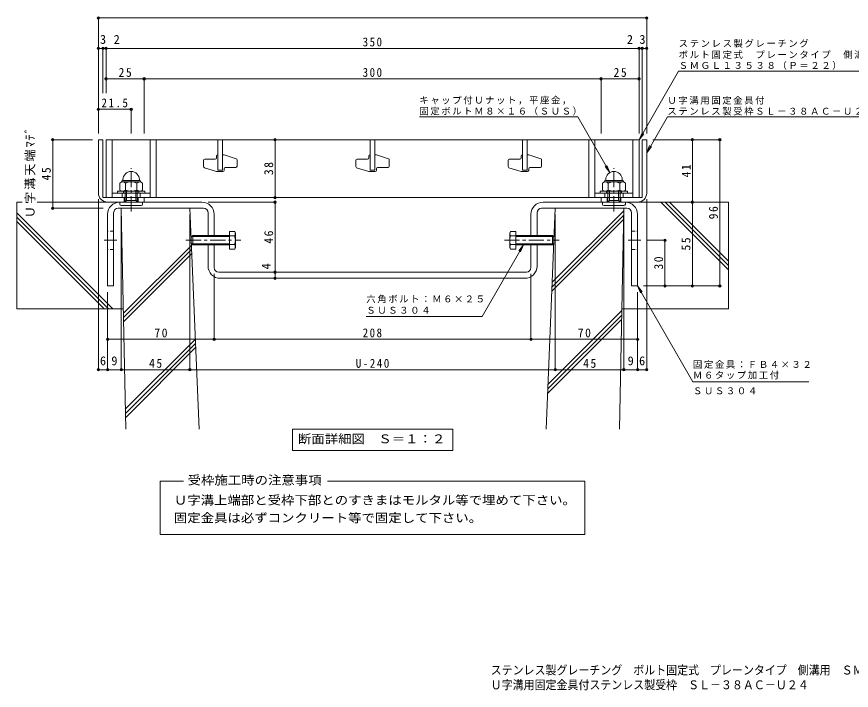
# Model space of a CAD drawing. Units: millimetres at full size. Extents: x -407 to 416, y -392 to 305.
# Drawn here: x -407 to 141, y -392 to 51 of the extents above; entities that cross this region are included whole.
import ezdxf
from ezdxf.enums import TextEntityAlignment as Align

# ---------------------------------------------------------------- set-up
doc = ezdxf.new("R2010")
doc.units = ezdxf.units.MM
doc.header["$LTSCALE"] = 2
doc.header["$PDMODE"] = 32
doc.header["$PDSIZE"] = 1.6
doc.linetypes.add('CHAIN1', pattern=[8, 5, -1, 1, -1])
doc.linetypes.add('DASHED1', pattern=[1.8, 1.2, -0.6])
for name, color, linetype, lineweight in [('D-1_躯体', 2, 'Continuous', 9), ('D-2_仕上', 3, 'Continuous', 9), ('D-4_文字', 7, 'Continuous', 9), ('D-5_建具', 7, 'Continuous', 9), ('D-6_間仕切', 6, 'Continuous', 9), ('D-8_ハッチ', 3, 'Continuous', 9), ('D-A_インテリア', 2, 'Continuous', 9), ('D-B_衛生陶器', 2, 'Continuous', 9)]:
    doc.layers.add(name, color=color, linetype=linetype, lineweight=lineweight)
doc.layers.add('F-0_F-0ﾚｲﾔ', color=2, linetype='Continuous')
doc.styles.add('ＭＳ ゴシック', font='')
doc.styles.get('ＭＳ ゴシック').set_extended_font_data('MS Gothic')

msp = doc.modelspace()

# ---------------------------------------------------------------- linework, layer by layer
at = {"layer": 'D-1_躯体'}
for p, q in [((-353.138, -30.214), (-353.138, -65.214)), ((-350.138, -30.214), (-353.138, -30.214)), ((-350.138, -68.014), (-350.138, -30.214)), ((3.862, -68.014), (3.862, -30.214)), ((3.862, -30.214), (6.862, -30.214)), ((6.862, -30.214), (6.862, -65.214)), ((-336.138, -71.214), (-336.138, -68.214)), ((-327.138, -71.214), (-327.138, -68.214)), ((-19.138, -71.214), (-19.138, -68.214)), ((-10.138, -71.214), (-10.138, -68.214))]:
    msp.add_line(p, q, dxfattribs=at)
for points in [[(-347.138, -71.214), (-323.138, -71.214), (-323.138, -68.214), (-349.938, -68.214)], [(0.862, -71.214), (-23.138, -71.214), (-23.138, -68.214), (3.662, -68.214)]]:
    msp.add_lwpolyline(points, dxfattribs=at)
for centre, radius, start, end in [((-347.138, -65.214), 6, 180, 270), ((0.862, -65.214), 6, 270, 0), ((-349.938, -68.014), 0.2, 180, 270), ((3.662, -68.014), 0.2, 270, 0)]:
    msp.add_arc(centre, radius, start, end, dxfattribs=at)
at = {"layer": 'D-2_仕上'}
for p, q in [((-348.138, -68.214), (-348.138, -30.214)), ((-344.138, -68.214), (-344.138, -30.214)), ((-319.138, -68.214), (-319.138, -30.214)), ((-315.138, -68.214), (-315.138, -30.214)), ((-274.638, -50.214), (-274.638, -30.214)), ((-271.638, -30.214), (-271.638, -50.214)), ((-174.638, -50.214), (-174.638, -30.214)), ((-171.638, -30.214), (-171.638, -50.214)), ((-74.638, -50.214), (-74.638, -30.214)), ((-71.638, -30.214), (-71.638, -50.214)), ((-31.138, -30.214), (-31.138, -68.214)), ((-27.138, -30.214), (-27.138, -68.214)), ((-2.138, -30.214), (-2.138, -68.214)), ((-284.138, -47.846), (-284.138, -43.728)), ((-283.338, -42.928), (-276.438, -42.928)), ((-275.638, -40.978), (-275.638, -42.128)), ((-274.838, -40.178), (-274.638, -40.178)), ((-271.638, -40.178), (-270.638, -40.178)), ((-270.638, -40.178), (-262.692, -42.749)), ((-262.138, -43.51), (-262.138, -47.628)), ((-184.138, -47.846), (-184.138, -43.728)), ((-183.338, -42.928), (-176.438, -42.928)), ((-175.638, -40.978), (-175.638, -42.128)), ((-174.838, -40.178), (-174.638, -40.178)), ((-171.638, -40.178), (-170.638, -40.178)), ((-170.638, -40.178), (-162.692, -42.749)), ((-162.138, -43.51), (-162.138, -47.628)), ((-84.138, -47.846), (-84.138, -43.728)), ((-83.338, -42.928), (-76.438, -42.928)), ((-75.638, -40.978), (-75.638, -42.128)), ((-74.838, -40.178), (-74.638, -40.178)), ((-71.638, -40.178), (-70.638, -40.178)), ((-70.638, -40.178), (-62.692, -42.749)), ((-62.138, -43.51), (-62.138, -47.628)), ((-275.638, -51.178), (-283.584, -48.607)), ((-270.638, -49.228), (-270.638, -50.378)), ((-269.838, -48.428), (-262.938, -48.428)), ((-175.638, -51.178), (-183.584, -48.607)), ((-170.638, -49.228), (-170.638, -50.378)), ((-169.838, -48.428), (-162.938, -48.428)), ((-75.638, -51.178), (-83.584, -48.607)), ((-70.638, -49.228), (-70.638, -50.378)), ((-69.838, -48.428), (-62.938, -48.428)), ((-271.438, -51.178), (-275.638, -51.178)), ((-271.638, -50.214), (-274.638, -50.214)), ((-171.438, -51.178), (-175.638, -51.178)), ((-171.638, -50.214), (-174.638, -50.214)), ((-71.438, -51.178), (-75.638, -51.178)), ((-71.638, -50.214), (-74.638, -50.214)), ((-344.138, -65.214), (-319.138, -65.214)), ((-337.638, -68.214), (-337.638, -65.214)), ((-325.638, -68.214), (-325.638, -65.214)), ((-27.138, -65.214), (-2.138, -65.214)), ((-20.638, -68.214), (-20.638, -65.214)), ((-8.638, -68.214), (-8.638, -65.214)), ((-348.138, -68.214), (1.862, -68.214))]:
    msp.add_line(p, q, dxfattribs=at)
msp.add_lwpolyline([(-348.138, -30.214), (1.862, -30.214), (1.862, -68.214)], dxfattribs=at)
for centre, start, end in [((-283.338, -43.728), 90, 180), ((-276.438, -42.128), 270, 360), ((-274.838, -40.978), 90, 180), ((-262.938, -43.51), 0, 72.07208), ((-183.338, -43.728), 90, 180), ((-176.438, -42.128), 270, 360), ((-174.838, -40.978), 90, 180), ((-162.938, -43.51), 0, 72.07208), ((-83.338, -43.728), 90, 180), ((-76.438, -42.128), 270, 360), ((-74.838, -40.978), 90, 180), ((-62.938, -43.51), 0, 72.07208), ((-283.338, -47.846), 180, 252.07208), ((-269.838, -49.228), 90, 180), ((-262.938, -47.628), 270, 0), ((-183.338, -47.846), 180, 252.07208), ((-169.838, -49.228), 90, 180), ((-162.938, -47.628), 270, 0), ((-83.338, -47.846), 180, 252.07208), ((-69.838, -49.228), 90, 180), ((-62.938, -47.628), 270, 0), ((-271.438, -50.378), 270, 0), ((-171.438, -50.378), 270, 0), ((-71.438, -50.378), 270, 0)]:
    msp.add_arc(centre, 0.8, start, end, dxfattribs=at)
at = {"layer": 'D-4_文字'}
for p, q in [((-353.138, 50.386), (-353.138, -26.214)), ((-353.138, 49.786), (6.862, 49.786)), ((6.862, 50.386), (6.862, -26.214)), ((-353.138, 29.786), (-350.138, 29.786)), ((-350.138, 30.386), (-350.138, 0.375)), ((-350.138, 29.786), (-348.138, 29.786)), ((-348.138, 30.386), (-348.138, 0.375)), ((-348.138, 29.786), (1.862, 29.786)), ((1.862, 30.386), (1.862, -26.214)), ((1.862, 29.786), (3.862, 29.786)), ((3.862, 30.386), (3.862, -26.214)), ((3.862, 29.786), (6.862, 29.786)), ((-348.138, 9.786), (-323.138, 9.786)), ((-323.138, 10.386), (-323.138, -26.214)), ((-323.138, 9.786), (-23.138, 9.786)), ((-23.138, 10.386), (-23.138, -26.214)), ((-23.138, 9.786), (1.862, 9.786)), ((-353.138, -10.214), (-331.638, -10.214)), ((-331.638, -9.614), (-331.638, -26.214)), ((-383.738, -30.214), (-357.138, -30.214)), ((-383.138, -30.214), (-383.138, -75.214)), ((-237.138, -30.214), (-237.138, -68.214)), ((55.462, -30.214), (10.862, -30.214)), ((36.862, -71.214), (36.862, -30.214)), ((54.862, -126.214), (54.862, -30.214)), ((-353.138, -181.871), (-353.138, -69.214)), ((-236.538, -71.214), (-281.138, -71.214)), ((-237.138, -71.214), (-237.138, -117.214)), ((6.862, -181.871), (6.862, -69.214)), ((36.862, -126.214), (36.862, -71.214)), ((-383.738, -75.214), (-350.066, -75.214)), ((-338.138, -181.871), (-338.138, -79.214)), ((-293.138, -181.871), (-293.138, -79.214)), ((-53.138, -181.871), (-53.138, -79.214)), ((-8.138, -181.871), (-8.138, -79.214)), ((19.462, -96.214), (6.976, -96.214)), ((18.862, -126.214), (18.862, -96.214)), ((-277.138, -161.858), (-277.138, -118.214)), ((-237.138, -117.214), (-237.138, -121.214)), ((-69.138, -161.858), (-69.138, -118.214)), ((-347.138, -181.871), (-347.138, -130.214)), ((0.862, -181.871), (0.862, -130.214)), ((55.462, -126.214), (4.862, -126.214)), ((-347.138, -161.258), (-277.138, -161.258)), ((-277.138, -161.258), (-69.138, -161.258)), ((-69.138, -161.258), (0.862, -161.258)), ((-353.138, -181.271), (-347.138, -181.271)), ((-347.138, -181.271), (-338.138, -181.271)), ((-338.138, -181.271), (-293.138, -181.271)), ((-293.138, -181.271), (-53.138, -181.271)), ((-53.138, -181.271), (-8.138, -181.271)), ((-8.138, -181.271), (0.862, -181.271)), ((0.862, -181.271), (6.862, -181.271))]:
    msp.add_line(p, q, dxfattribs=at)
for p in [(-353.138, 49.786), (6.862, 49.786), (-353.138, 29.786), (-350.138, 29.786), (-348.138, 29.786), (1.862, 29.786), (3.862, 29.786), (6.862, 29.786), (-348.138, 9.786), (-323.138, 9.786), (-23.138, 9.786), (1.862, 9.786), (-353.138, -10.214), (-331.638, -10.214), (-383.138, -30.214), (-237.138, -30.214), (36.862, -30.214), (54.862, -30.214), (-237.138, -68.214), (-237.138, -71.214), (36.862, -71.214), (-383.138, -75.214), (18.862, -96.214), (-237.138, -117.214), (-237.138, -121.214), (18.862, -126.214), (36.862, -126.214), (54.862, -126.214), (-347.138, -161.258), (-277.138, -161.258), (-69.138, -161.258), (0.862, -161.258), (-353.138, -181.271), (-347.138, -181.271), (-338.138, -181.271), (-293.138, -181.271), (-53.138, -181.271), (-8.138, -181.271), (0.862, -181.271), (6.862, -181.271)]:
    msp.add_point(p, dxfattribs=at)
at = {"layer": 'D-5_建具'}
for p, q in [((27.843, 14.786), (1.862, -30.214)), ((27.843, 14.786), (152.847, 14.786)), ((-142.425, -15.214), (-38.425, -15.214)), ((-38.425, -15.214), (-17.338, -51.737)), ((20.43, -15.214), (6.862, -38.714)), ((20.43, -15.214), (152.434, -15.214)), ((1.862, -30.214), (3.776, -25.594)), ((1.862, -30.214), (4.906, -26.247)), ((6.862, -38.714), (8.776, -34.094)), ((6.862, -38.714), (9.906, -34.747)), ((-17.338, -51.737), (-20.382, -47.77)), ((-17.338, -51.737), (-19.251, -47.118)), ((-74.127, -99.214), (-101.263, -146.214)), ((-74.127, -99.214), (-77.171, -103.18)), ((-74.127, -99.214), (-76.041, -103.833)), ((0.862, -126.214), (2.776, -130.833)), ((0.862, -126.214), (3.906, -130.18)), ((37.235, -189.214), (0.862, -126.214)), ((-177.263, -146.214), (-101.263, -146.214)), ((113.235, -189.214), (37.235, -189.214)), ((-225.738, -220.335), (-120.538, -220.335)), ((-225.738, -220.335), (-225.738, -234.335)), ((-120.538, -220.335), (-120.538, -234.335)), ((-225.738, -234.335), (-120.538, -234.335)), ((-312.596, -254.459), (-297.38, -254.459)), ((-312.596, -289.381), (-312.596, -254.459)), ((-202.666, -254.459), (-33.68, -254.459)), ((-33.68, -254.459), (-33.68, -289.381)), ((-33.68, -289.381), (-312.596, -289.381))]:
    msp.add_line(p, q, dxfattribs=at)
at = {"layer": 'D-6_間仕切'}
for p, q in [((-406.808, -71.214), (-406.808, -141.214)), ((-403.23, -71.214), (-406.808, -71.214)), ((-339.138, -71.214), (-393.283, -71.214)), ((-7.138, -71.214), (60.562, -71.214)), ((60.562, -115.596), (16.179, -71.214)), ((60.562, -112.768), (19.008, -71.214)), ((60.562, -109.94), (21.836, -71.214)), ((60.562, -71.214), (60.562, -141.214)), ((-335.238, -220.214), (-338.138, -75.214)), ((-338.138, -75.214), (-293.138, -75.214)), ((-287.096, -220.214), (-293.138, -75.214)), ((-59.179, -220.214), (-53.138, -75.214)), ((-53.138, -75.214), (-8.138, -75.214)), ((-11.038, -220.214), (-8.138, -75.214)), ((-343.766, -141.214), (-406.808, -78.171)), ((-346.594, -141.214), (-406.808, -81)), ((-55.286, -126.78), (-8.228, -79.722)), ((-55.163, -123.829), (-8.17, -76.836)), ((-349.422, -141.214), (-406.808, -83.828)), ((-55.409, -129.732), (-8.286, -82.608)), ((-336.758, -144.212), (-292.123, -99.577)), ((-336.702, -146.985), (-292.01, -102.292)), ((-336.647, -149.758), (-291.896, -105.007)), ((-336.818, -141.214), (-406.808, -141.214)), ((-57.959, -190.918), (-9.482, -142.441)), ((-9.458, -141.214), (60.562, -141.214)), ((-58.082, -193.869), (-9.54, -145.327)), ((-58.205, -196.82), (-9.598, -148.213)), ((-335.497, -207.244), (-289.551, -161.298)), ((-335.442, -210.017), (-289.438, -164.013)), ((-335.386, -212.79), (-289.325, -166.729))]:
    msp.add_line(p, q, dxfattribs=at)
at = {"layer": 'D-8_ハッチ'}
for p, q in [((-339.138, -71.214), (-285.138, -71.214)), ((-61.138, -71.214), (-7.138, -71.214)), ((-340.138, -75.214), (-284.138, -75.214)), ((-62.138, -75.214), (-6.138, -75.214)), ((-347.138, -126.214), (-347.138, -79.214)), ((-343.138, -126.214), (-343.138, -78.214)), ((-281.138, -78.214), (-281.138, -93.214)), ((-277.138, -79.214), (-277.138, -93.214)), ((-69.138, -93.214), (-69.138, -79.214)), ((-65.138, -93.214), (-65.138, -78.214)), ((-3.138, -78.214), (-3.138, -126.214)), ((0.862, -79.214), (0.862, -126.214)), ((-281.138, -99.214), (-281.138, -113.214)), ((-277.138, -99.214), (-277.138, -114.214)), ((-69.138, -114.214), (-69.138, -99.214)), ((-65.138, -113.214), (-65.138, -99.214)), ((-274.138, -117.214), (-72.138, -117.214)), ((-273.138, -121.214), (-73.138, -121.214)), ((-347.138, -126.214), (-343.138, -126.214)), ((0.862, -126.214), (-3.138, -126.214))]:
    msp.add_line(p, q, dxfattribs=at)
at = {"layer": 'D-8_ハッチ', "linetype": 'DASHED1'}
for p, q in [((-343.138, -90.214), (-347.138, -90.214)), ((-3.138, -90.214), (0.862, -90.214)), ((-343.138, -102.214), (-347.138, -102.214)), ((-3.138, -102.214), (0.862, -102.214))]:
    msp.add_line(p, q, dxfattribs=at)
at = {"layer": 'D-8_ハッチ', "color": 7, "linetype": 'CHAIN1'}
for p, q in [((-349.281, -96.214), (-341.024, -96.214)), ((-5.281, -96.214), (2.976, -96.214))]:
    msp.add_line(p, q, dxfattribs=at)
at = {"layer": 'D-8_ハッチ'}
for centre, radius, start, end in [((-339.138, -79.214), 8, 90, 180), ((-285.138, -79.214), 8, 0, 90), ((-61.138, -79.214), 8, 90, 180), ((-7.138, -79.214), 8, 0, 90), ((-340.138, -78.214), 3, 90, 180), ((-284.138, -78.214), 3, 0, 90), ((-62.138, -78.214), 3, 90, 180), ((-6.138, -78.214), 3, 0, 90), ((-273.138, -113.214), 8, 180, 270), ((-274.138, -114.214), 3, 180, 270), ((-73.138, -113.214), 8, 270, 0), ((-72.138, -114.214), 3, 270, 0)]:
    msp.add_arc(centre, radius, start, end, dxfattribs=at)
at = {"layer": 'D-A_インテリア'}
for p, q in [((-267.18, -90.44), (-263.684, -90.44)), ((-267.18, -90.44), (-267.18, -101.987)), ((-263.684, -90.44), (-263.18, -91.314)), ((-263.18, -91.314), (-263.18, -101.114)), ((-82.592, -90.44), (-83.096, -91.314)), ((-83.096, -91.314), (-83.096, -101.114)), ((-79.096, -90.44), (-82.592, -90.44)), ((-79.096, -90.44), (-79.096, -101.987)), ((-291.18, -93.214), (-292.18, -94.214)), ((-292.18, -94.214), (-292.18, -98.214)), ((-291.18, -99.214), (-292.18, -98.214)), ((-267.18, -93.814), (-291.78, -93.814)), ((-267.18, -98.614), (-291.78, -98.614)), ((-291.18, -93.214), (-291.18, -99.214)), ((-267.18, -93.214), (-291.18, -93.214)), ((-267.18, -93.327), (-263.684, -93.327)), ((-79.096, -93.327), (-82.592, -93.327)), ((-79.096, -93.214), (-55.096, -93.214)), ((-79.096, -93.814), (-54.496, -93.814)), ((-79.096, -98.614), (-54.496, -98.614)), ((-55.096, -93.214), (-54.096, -94.214)), ((-55.096, -93.214), (-55.096, -99.214)), ((-55.096, -99.214), (-54.096, -98.214)), ((-54.096, -94.214), (-54.096, -98.214)), ((-267.18, -99.214), (-291.18, -99.214)), ((-267.18, -99.1), (-263.684, -99.1)), ((-267.18, -101.987), (-263.684, -101.987)), ((-263.684, -101.987), (-263.18, -101.114)), ((-82.592, -101.987), (-83.096, -101.114)), ((-79.096, -99.1), (-82.592, -99.1)), ((-79.096, -101.987), (-82.592, -101.987)), ((-79.096, -99.214), (-55.096, -99.214))]:
    msp.add_line(p, q, dxfattribs=at)
at = {"layer": 'D-A_インテリア', "color": 7, "linetype": 'CHAIN1'}
for p, q in [((-295.68, -96.214), (-259.68, -96.214)), ((-86.596, -96.214), (-50.596, -96.214))]:
    msp.add_line(p, q, dxfattribs=at)
at = {"layer": 'D-A_インテリア'}
for centre, radius, start, end in [((-266.184, -91.884), 2.887, 330.00001, 29.99999), ((-80.092, -91.884), 2.887, 150.00001, 209.99999), ((-271.694, -96.214), 8.514, 340.18087, 19.81913), ((-74.582, -96.214), 8.514, 160.18087, 199.81913), ((-266.184, -100.544), 2.887, 330.00001, 29.99999), ((-80.092, -100.544), 2.887, 150.00001, 209.99999)]:
    msp.add_arc(centre, radius, start, end, dxfattribs=at)
at = {"layer": 'D-B_衛生陶器', "color": 7, "linetype": 'CHAIN1'}
for p, q in [((-331.638, -77.296), (-331.638, -48.888)), ((-14.638, -77.296), (-14.638, -48.888))]:
    msp.add_line(p, q, dxfattribs=at)
at = {"layer": 'D-B_衛生陶器'}
for p, q in [((-337.84, -57.914), (-339.143, -58.666)), ((-339.143, -58.666), (-339.143, -63.261)), ((-338.038, -57.914), (-338.038, -58.028)), ((-325.436, -57.914), (-337.84, -57.914)), ((-337.038, -56.914), (-337.038, -56.414)), ((-326.238, -56.914), (-337.038, -56.914)), ((-335.391, -58.666), (-335.391, -63.261)), ((-327.885, -58.666), (-327.885, -63.261)), ((-326.238, -56.914), (-326.238, -56.414)), ((-325.436, -57.914), (-324.132, -58.666)), ((-325.238, -57.914), (-325.238, -58.028)), ((-324.132, -58.666), (-324.132, -63.261)), ((-20.84, -57.914), (-22.143, -58.666)), ((-22.143, -58.666), (-22.143, -63.261)), ((-21.038, -57.914), (-21.038, -58.028)), ((-20.84, -57.914), (-8.436, -57.914)), ((-20.038, -56.914), (-20.038, -56.414)), ((-20.038, -56.914), (-9.238, -56.914)), ((-18.391, -58.666), (-18.391, -63.261)), ((-10.885, -58.666), (-10.885, -63.261)), ((-9.238, -56.914), (-9.238, -56.414)), ((-8.436, -57.914), (-7.132, -58.666)), ((-8.238, -57.914), (-8.238, -58.028)), ((-7.132, -58.666), (-7.132, -63.261)), ((-340.638, -64.014), (-322.638, -64.014)), ((-337.84, -64.014), (-339.143, -63.261)), ((-336.638, -64.014), (-336.638, -65.214)), ((-335.638, -71.214), (-335.638, -64.014)), ((-334.638, -70.214), (-334.638, -64.014)), ((-328.638, -70.214), (-328.638, -64.014)), ((-327.638, -71.214), (-327.638, -64.014)), ((-326.638, -64.014), (-326.638, -65.214)), ((-325.436, -64.014), (-324.132, -63.261)), ((-5.638, -64.014), (-23.638, -64.014)), ((-20.84, -64.014), (-22.143, -63.261)), ((-19.638, -64.014), (-19.638, -65.214)), ((-18.638, -71.214), (-18.638, -64.014)), ((-17.638, -70.214), (-17.638, -64.014)), ((-11.638, -70.214), (-11.638, -64.014)), ((-10.638, -71.214), (-10.638, -64.014)), ((-9.638, -64.014), (-9.638, -65.214)), ((-8.436, -64.014), (-7.132, -63.261)), ((-339.138, -72.514), (-339.138, -71.214)), ((-335.638, -71.214), (-334.638, -70.214)), ((-334.638, -70.214), (-328.638, -70.214)), ((-327.638, -71.214), (-328.638, -70.214)), ((-324.138, -72.514), (-324.138, -71.214)), ((-22.138, -72.514), (-22.138, -71.214)), ((-18.638, -71.214), (-17.638, -70.214)), ((-11.638, -70.214), (-17.638, -70.214)), ((-10.638, -71.214), (-11.638, -70.214)), ((-7.138, -72.514), (-7.138, -71.214)), ((-338.138, -73.514), (-325.138, -73.514)), ((-8.138, -73.514), (-21.138, -73.514))]:
    msp.add_line(p, q, dxfattribs=at)
for points in [[(-322.638, -64.014), (-322.638, -65.214), (-340.638, -65.214), (-340.638, -64.014)], [(-23.638, -64.014), (-23.638, -65.214), (-5.638, -65.214), (-5.638, -64.014)]]:
    msp.add_lwpolyline(points, dxfattribs=at)
for centre, radius, start, end in [((-331.638, -56.414), 5.4, 0, 180), ((-14.638, -56.414), 5.4, 0, 180), ((-337.038, -57.914), 1, 90, 180), ((-337.84, -62.277), 4.363, 55.84651, 90.00017), ((-331.638, -67.648), 9.734, 67.32404, 112.67596), ((-325.436, -62.277), 4.363, 89.99983, 124.15349), ((-326.238, -57.914), 1, 0, 90), ((-20.038, -57.914), 1, 90, 180), ((-20.84, -62.277), 4.363, 55.84651, 90.00017), ((-14.638, -67.648), 9.734, 67.32404, 112.67596), ((-8.436, -62.277), 4.363, 89.99983, 124.15349), ((-9.238, -57.914), 1, 0, 90), ((-337.84, -59.651), 4.363, 269.99983, 304.15349), ((-331.638, -54.279), 9.734, 247.32404, 292.67596), ((-325.436, -59.651), 4.363, 235.84651, 270.00017), ((-20.84, -59.651), 4.363, 269.99983, 304.15349), ((-14.638, -54.279), 9.734, 247.32404, 292.67596), ((-8.436, -59.651), 4.363, 235.84651, 270.00017), ((-338.138, -72.514), 1, 180, 270), ((-325.138, -72.514), 1, 270, 0), ((-21.138, -72.514), 1, 180, 270), ((-8.138, -72.514), 1, 270, 0)]:
    msp.add_arc(centre, radius, start, end, dxfattribs=at)

# ---------------------------------------------------------------- texts
at = {"layer": 'D-4_文字', "color": 2, "style": 'ＭＳ ゴシック'}
for s, p in [('3', (-352.117, 30.986)), ('2', (-343.105, 30.986)), ('2', (-6.136, 30.986)), ('3', (2.097, 30.986)), ('6', (-352.138, -180.071)), ('9', (-344.638, -180.071)), ('9', (-5.638, -180.071)), ('6', (1.862, -180.071))]:
    msp.add_text(s, height=5.865, dxfattribs=at).set_placement(p, align=Align.BOTTOM_LEFT)
msp.add_text('4', height=5.865, rotation=90, dxfattribs=at).set_placement((-238.338, -115.357), align=Align.BOTTOM_LEFT)
at = {"layer": 'D-4_文字', "color": 2, "char_height": 5.865, "attachment_point": 7, "style": 'ＭＳ ゴシック'}
for s, insert in [('\\T1.27;\\W0.9;350', (-179.638, 30.986)), ('\\T1.27;\\W0.95;25', (-339.888, 10.986)), ('\\T1.27;\\W0.9;300', (-179.638, 10.986)), ('\\T1.27;\\W0.95;25', (-14.888, 10.986)), ('\\T1.28;\\W0.9;21.5', (-351.138, -9.014)), ('\\T1.27;\\W0.95;70', (-316.388, -160.058)), ('\\T1.27;\\W0.9;208', (-179.638, -160.058)), ('\\T1.27;\\W0.95;70', (-38.388, -160.058)), ('\\T1.27;\\W0.95;45', (-319.888, -180.071)), ('\\T1.28;\\W0.9;U-240', (-184.138, -180.071)), ('\\T1.27;\\W0.95;45', (-34.888, -180.071))]:
    msp.add_mtext(s, dxfattribs=dict(at, insert=insert))
at = {"layer": 'D-4_文字', "color": 2, "char_height": 5.865, "attachment_point": 7, "rotation": 90, "style": 'ＭＳ ゴシック'}
for s, insert in [('\\T1.16;Ｕ字溝天端ﾏﾃﾞ', (-394.462, -81.714)), ('\\T1.27;\\W0.95;45', (-384.338, -56.964)), ('\\T1.27;\\W0.95;38', (-238.338, -53.464)), ('\\T1.27;\\W0.95;41', (35.662, -54.964)), ('\\T1.27;\\W0.95;96', (53.662, -82.464)), ('\\T1.27;\\W0.95;46', (-238.338, -98.464)), ('\\T1.27;\\W0.95;55', (35.662, -102.964)), ('\\T1.27;\\W0.95;30', (17.662, -115.464))]:
    msp.add_mtext(s, dxfattribs=dict(at, insert=insert))
at = {"layer": 'D-5_建具', "color": 2, "style": 'ＭＳ ゴシック', "width": 1.1}
for s, p in [('断面詳細図\u3000Ｓ＝１：２', (-222.138, -231.335)), ('受枠施工時の注意事項', (-294.602, -258.428)), ('Ｕ字溝上端部と受枠下部とのすきまはモルタル等で埋めて下さい。', (-303.602, -271.569)), ('固定金具は必ずコンクリート等で固定して下さい。', (-303.602, -283.229))]:
    msp.add_text(s, height=5.865, dxfattribs=at).set_placement(p, align=Align.BOTTOM_LEFT)
at = {"layer": 'D-5_建具', "char_height": 4.399, "attachment_point": 7, "style": 'ＭＳ ゴシック'}
for s, insert in [('\\T1.17;ステンレス製グレーチング', (27.847, 30.285)), ('\\T1.17;ボルト固定式\u3000プレーンタイプ\u3000側溝用', (27.847, 22.888)), ('\\T1.17;ＳＭＧＬ１３５３８（Ｐ＝２２）', (27.847, 15.738)), ('\\T1.17;キャップ付Ｕナット，平座金，', (-142.425, -7.112)), ('\\T1.17;Ｕ字溝用固定金具付', (20.434, -7.112)), ('\\T1.17;固定ボルトＭ８×１６（ＳＵＳ）', (-142.425, -14.262)), ('\\T1.17;ステンレス製受枠ＳＬ－３８ＡＣ－Ｕ２４', (20.434, -14.262)), ('\\T1.17;六角ボルト：Ｍ６×２５', (-177.263, -137.547)), ('\\T1.17;ＳＵＳ３０４', (-177.263, -144.547)), ('\\T1.17;固定金具：ＦＢ４×３２', (37.235, -180.547)), ('\\T1.17;Ｍ６タップ加工付', (37.235, -187.547)), ('\\T1.17;ＳＵＳ３０４', (37.235, -197.434))]:
    msp.add_mtext(s, dxfattribs=dict(at, insert=insert))
at = {"layer": 'F-0_F-0ﾚｲﾔ', "style": 'ＭＳ ゴシック', "width": 0.9}
for s, p in [('ステンレス製グレーチング\u3000ボルト固定式\u3000プレーンタイプ\u3000側溝用\u3000ＳＭＧＬ\u3000１３５３８（Ｐ＝２２）', (-95.565, -383.172)), ('Ｕ字溝用固定金具付ステンレス製受枠\u3000ＳＬ－３８ＡＣ－Ｕ２４', (-95.565, -392.863))]:
    msp.add_text(s, height=5.865, dxfattribs=at).set_placement(p, align=Align.BOTTOM_LEFT)

doc.saveas('drawing.dxf')
